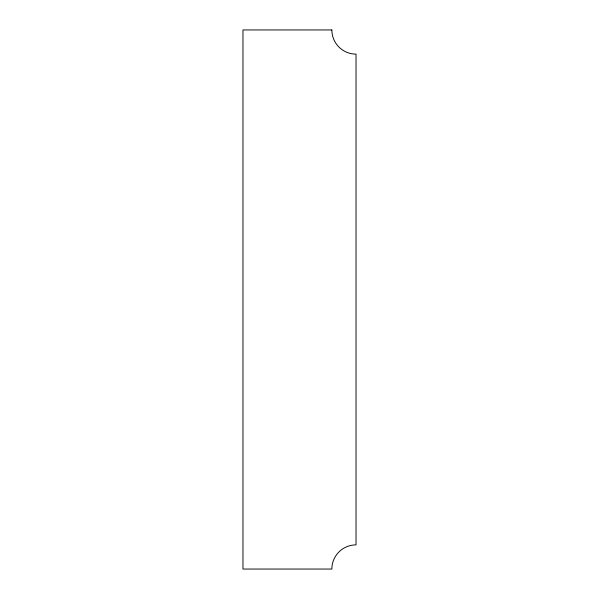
<?xml version="1.0" encoding="UTF-8"?>
<svg xmlns="http://www.w3.org/2000/svg" width="599" height="599" viewBox="0 0 599 599"><rect width="100%" height="100%" fill="white"/><g stroke="black" fill="none" stroke-linecap="round" stroke-linejoin="round"><path stroke-width="0.9" d="M331.853 29.95L242.969 29.95L242.969 569.05L331.853 569.05A24.177 24.177 0 0 1 356.031 544.873L356.031 54.127A24.177 24.177 0 0 1 331.853 29.95"/></g></svg>
